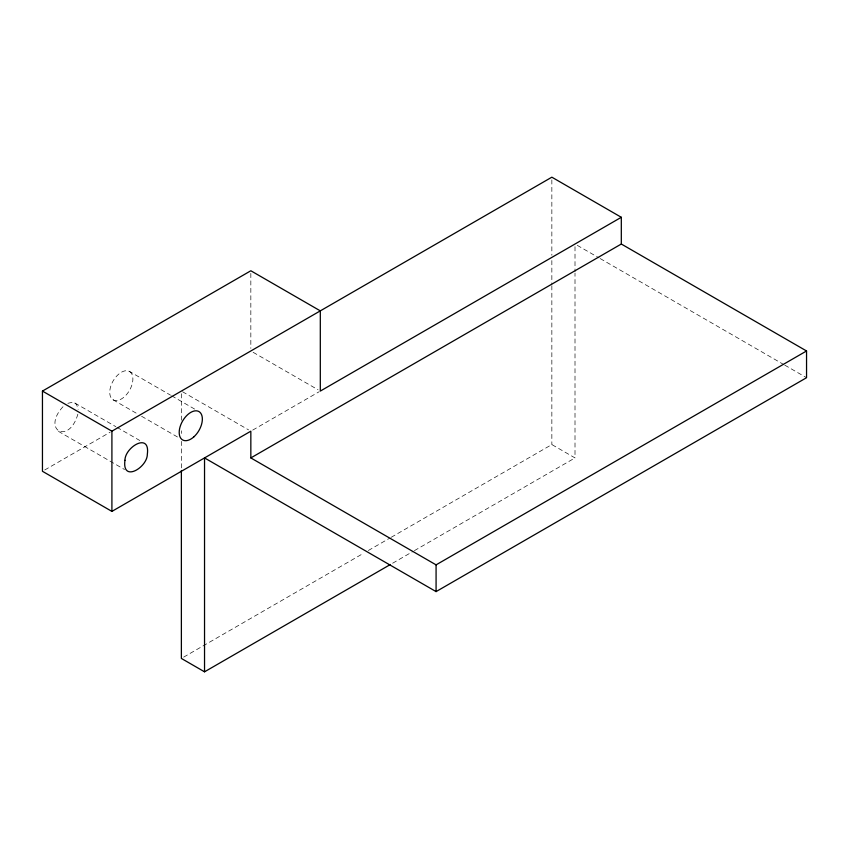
<?xml version="1.0" encoding="UTF-8"?>
<svg xmlns="http://www.w3.org/2000/svg" width="849" height="849" viewBox="0 0 849 849"><rect width="100%" height="100%" fill="white"/><g stroke="black" fill="none" stroke-linecap="round" stroke-linejoin="round"><path stroke-width="0.64" stroke-dasharray="4.25 3.18" d="M77.853 414.206C68.79 445.683 40.943 429.615 63.675 406.013M44.742 469.964L110.19 432.173M252.705 430.103L319.224 391.697M183.671 657.115L363.743 553.155M368.339 550.502L390.126 537.926M391.272 537.258L551.85 444.558L575.006 457.919L575.006 273.081M392.631 563.216L413.283 551.288M414.429 550.63L575.006 457.919M67.878 403.317L72.462 402.277L74.861 403.02L115.857 426.686M577.299 245.35L599.076 257.926M600.222 258.584L783.627 364.476M784.773 365.134L806.55 377.709M253.119 352.293L318.025 389.765M182.514 391.739L248.566 429.87M129.504 371.469A16.375 9.456 -60 0 1 124.315 396.833A16.375 9.456 -60 0 1 110.137 388.64A16.375 9.456 -60 0 1 129.504 371.469L170.5 395.135M171.636 395.793L195.546 409.6M113.129 399.826L137.039 413.633M141.603 416.265L178.035 437.299M116.992 427.344L139.767 440.493M58.485 431.377L124.527 469.508M74.861 403.02L76.697 404.729L78.129 409.547M575.006 246.666L575.006 271.754M551.85 179.839L551.85 255.284M551.85 260.569L551.85 284.394M551.85 285.72L551.85 444.558M250.837 273.389L250.837 348.345M181.378 393.724L181.378 420.202M181.378 430.783L181.378 433.436M181.378 441.374L181.378 469.168"/><path stroke-width="1.27" d="M42.45 391.081L250.837 270.767L320.306 310.872L320.306 391.081L621.309 217.291L621.309 244.024L250.837 457.919L250.837 431.186L111.909 511.395L42.45 471.291L42.45 391.081L111.909 431.186L551.85 177.186L621.309 217.291M181.378 470.495L181.378 658.442L204.535 671.814L390.338 564.532M250.837 457.919L436.078 564.861L806.55 350.977L806.55 377.709L436.078 591.604L204.535 457.919L204.535 671.814M621.309 244.024L806.55 350.977M436.078 564.861L436.078 591.604M111.909 431.186L111.909 511.395M124.952 460.296C121.842 483.039 147.376 467.459 147.323 454.311C150.432 431.568 124.899 447.147 124.952 460.296M193.774 436.938A16.375 9.456 -60 0 0 198.963 411.574A16.375 9.456 -60 0 0 179.595 428.745A16.375 9.456 -60 0 0 193.774 436.938"/></g></svg>
